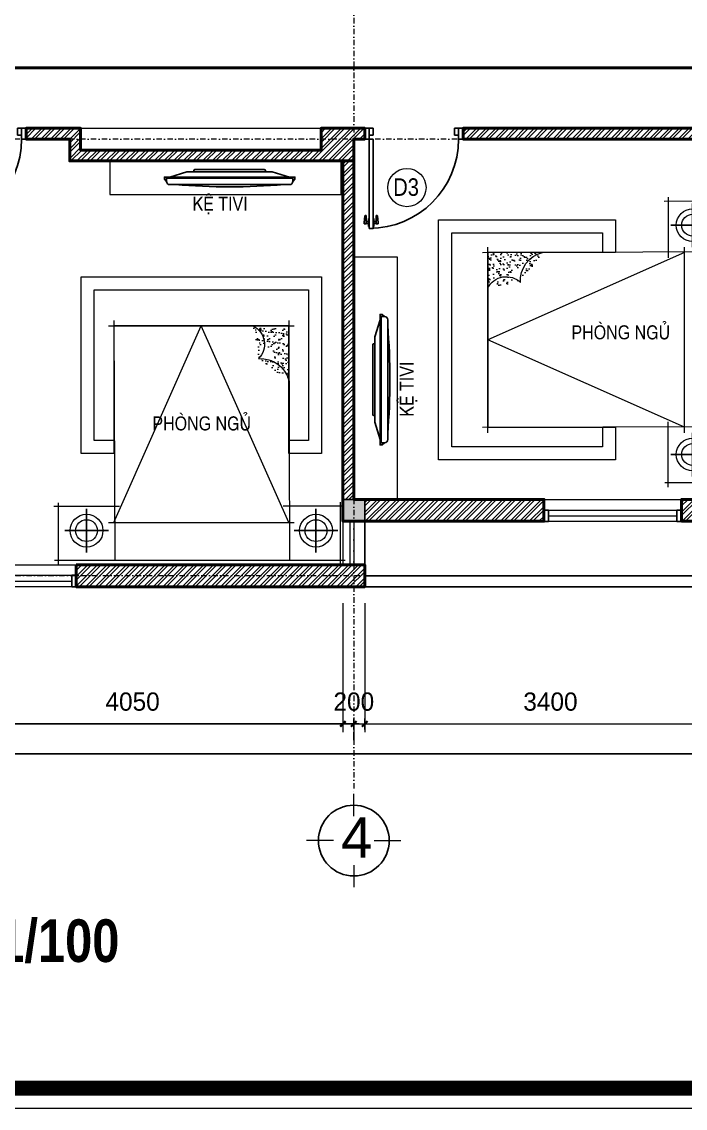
# Model space of a CAD drawing. Header units: millimetres. Extents: x 615730 to 2792744, y 139412 to 597571.
# Drawn here: x 702107 to 708181, y 284936 to 294886 of the extents above; entities that cross this region are included whole.
import ezdxf
from ezdxf.enums import TextEntityAlignment as Align

# ---------------------------------------------------------------- set-up
doc = ezdxf.new("R2010")
doc.units = ezdxf.units.MM
doc.header["$MEASUREMENT"] = 0
doc.header["$PDMODE"] = 34
for name, pattern in [('DASHDOT', [1, 0.5, -0.25, 0, -0.25]), ('DOT', [0.25, 0, -0.25]), ('HIDDEN2', [0.1875, 0.125, -0.0625])]:
    doc.linetypes.add(name, pattern=pattern)
doc.layers.get('0').update_dxf_attribs({"lineweight": 5})
for name, color, linetype, lineweight in [('0.1(9)', 9, 'Continuous', 13), ('AN_0.20', 2, 'Continuous', 20), ('CHITIET', 144, 'Continuous', 5), ('HATCH', 42, 'Continuous', 5), ('KT', 148, 'Continuous', 18), ('net cat.', 1, 'Continuous', 35), ('NETMANH', 155, 'Continuous', 13), ('NETNGOAITUONG', 1, 'Continuous', 40), ('NTHAY1', 61, 'Continuous', 25), ('thay', 7, 'Continuous', 15), ('TIM TRUC', 149, 'DASHDOT', 9), ('VATLIEU', 35, 'Continuous', 9), ('VLIEU', 250, 'Continuous', 9)]:
    doc.layers.add(name, color=color, linetype=linetype, lineweight=lineweight)
for name, color, linetype in [('AN_TEXT', 254, 'Continuous'), ('CUA', 132, 'Continuous'), ('DOORS', 1, 'Continuous'), ('H', 252, 'Continuous'), ('KICHTHUOC', 1, 'Continuous'), ('LINE-CUT', 20, 'Continuous'), ('NET MANH', 252, 'Continuous'), ('NETCAT', 4, 'Continuous'), ('netthay', 3, 'Continuous'), ('NOITHAT', 144, 'Continuous'), ('ROAN', 5, 'Continuous'), ('SWING', 7, 'Continuous'), ('TEXT', 2, 'Continuous'), ('VL', 155, 'Continuous')]:
    doc.layers.add(name, color=color, linetype=linetype)
doc.styles.add('H280', font='', dxfattribs={"height": 200})
doc.styles.add('KT OZON', font='', dxfattribs={"height": 200})
doc.styles.add('romans', font='romans.shx', dxfattribs={"height": 240})
doc.styles.get("Standard").update_dxf_attribs({"font": ''})
doc.styles.add('STYLE2', font='')
doc.styles.add('VNI-AVO', font='vni-roms.shx')
doc.styles.get('H280').set_extended_font_data('VNI-Avo')
doc.styles.get('KT OZON').set_extended_font_data('VNI-Helve')
doc.styles.get('Standard').set_extended_font_data('VNI-Avo')
doc.styles.get('STYLE2').set_extended_font_data('.VnArial NarrowH')
doc.dimstyles.new('1-50b', dxfattribs={"dimtxt": 167, "dimasz": 50, "dimexe": 75, "dimexo": 150, "dimgap": 120, "dimtad": 1, "dimdec": 0, "dimzin": 12, "dimtxsty": 'VNI-AVO', "dimblk": ']', "dimcen": 0, "dimdle": 50, "dimclrd": 252, "dimclre": 252, "dimclrt": 2, "dimadec": 0, "dimazin": 0, "dimtfac": 1, "dimtdec": 0, "dimtix": 1, "dimtmove": 2, "dimatfit": 0, "dimldrblk": 'OPEN90', "dimfxl": 1, "dimlwd": -1, "dimlwe": -1, "dimarcsym": 0})
pattern_1 = [(45, (27371.52, 0), (-44.194174, 44.194174), []), (45, (27371.52, 31.25), (-44.194174, 44.194174), [])]

# ---------------------------------------------------------------- blocks, each defined once
blk = doc.blocks.new('08PDRR02')
at = {"color": 0, "linetype": 'ByBlock'}
for p, q in [((1, 0), (0, 0)), ((0, 0), (0, -1)), ((1, -1), (1, 0)), ((0, -1), (1, -1))]:
    blk.add_line(p, q, dxfattribs=at)
blk = doc.blocks.new('08PDNB02')
at = {"color": 0, "linetype": 'ByBlock'}
for p, q in [((0, -1.62), (0, 1.62)), ((0, 1.62), (0.25, 1.62)), ((0.25, -1.62), (0.25, 1.62)), ((0.25, 0.38), (1.25, 0.38)), ((1.25, -0.55), (1.25, 2.75)), ((1.25, 2.75), (1.54, 2.75)), ((1.54, 2.75), (1.69, 2.59)), ((1.69, 2.59), (1.95, -0.13)), ((0.25, -1.62), (0, -1.62)), ((1.25, -0.38), (0.25, -0.38)), ((1.95, -0.55), (1.25, -0.55)), ((1.95, -0.13), (1.95, -0.55))]:
    blk.add_line(p, q, dxfattribs=at)
blk = doc.blocks.new('*U45')
at = {"layer": 'DOORS', "color": 0, "linetype": 'Continuous', "ltscale": 200}
for p, q in [((0, 15), (0, 55)), ((900, 15), (900, 55)), ((0, -25), (0, -55)), ((900, -25), (900, -55))]:
    blk.add_line(p, q, dxfattribs=at)
at = {"layer": 'SWING', "color": 1, "linetype": 'Continuous', "ltscale": 200}
blk.add_arc((0, 55), 900, 0, 90, dxfattribs=at)
at = {"layer": 'DOORS', "color": 8, "linetype": 'Continuous', "ltscale": 200, "xscale": 25.4, "yscale": 25.4, "zscale": 25.4, "rotation": 180}
blk.add_blockref('08PDNB02', (0, 895), dxfattribs=at)
at = {"layer": 'DOORS', "color": 0, "linetype": 'Continuous', "ltscale": 200, "xscale": 900, "yscale": 39.99999999999999, "rotation": 90}
blk.add_blockref('08PDRR02', (0, 55), dxfattribs=at)
at = {"layer": 'DOORS', "color": 8, "linetype": 'Continuous', "ltscale": 200, "xscale": 25.4, "yscale": -25.4, "zscale": 25.4}
blk.add_blockref('08PDNB02', (40, 895), dxfattribs=at)
at = {"layer": 'DOORS', "color": 0, "linetype": 'Continuous', "ltscale": 200, "xscale": 45, "yscale": 110}
for p in [(-45, 55), (900, 55)]:
    blk.add_blockref('08PDRR02', p, dxfattribs=at)
at = {"layer": 'DOORS', "color": 1, "linetype": 'Continuous', "ltscale": 200, "xscale": 39.99999999999999, "yscale": 69.99999999999999}
for p in [(0, 15), (860, 15)]:
    blk.add_blockref('08PDRR02', p, dxfattribs=at)
blk = doc.blocks.new('TRUC 1')
at = {"ltscale": 50}
blk.add_circle((0, -9525), 8572, dxfattribs=at)
at = {"layer": '0.1(9)', "ltscale": 50}
for p, q in [((0, -3572), (0, 1782)), ((-4942, -9525), (-11427, -9525)), ((4942, -9525), (11427, -9525)), ((0, -15478), (0, -20832))]:
    blk.add_line(p, q, dxfattribs=at)
at = {"layer": 'TEXT', "ltscale": 50, "style": 'H280'}
blk.add_attdef('1', text='', height=10478, dxfattribs=at).set_placement((-214, -4892), align=Align.CENTER)
blk = doc.blocks.new(']')
for p, q in [((1, 0), (-1, 0)), ((0, 1), (0, -1))]:
    blk.add_line(p, q)
at = {"color": 9, "const_width": 0.4}
blk.add_lwpolyline([(-0.51, -0.51), (0.51, 0.51)], dxfattribs=at)
blk = doc.blocks.new('*D1162')
at = {"layer": 'DEFPOINTS', "color": 0, "ltscale": 10, "transparency": 16777216}
for p in [(701096.6, 288455.8), (705146.6, 288455.8), (705146.6, 288455.8)]:
    blk.add_point(p, dxfattribs=at)
at = {"layer": 'VL', "color": 252, "ltscale": 10, "transparency": 16777216}
for p, q in [((701146.6, 288455.8), (705096.6, 288455.8)), ((701096.6, 288305.8), (701096.6, 288380.8)), ((705146.6, 288305.8), (705146.6, 288380.8))]:
    blk.add_line(p, q, dxfattribs=at)
at = {"layer": 'VL', "color": 252, "ltscale": 10, "transparency": 16777216, "xscale": 50, "yscale": 50, "zscale": 50, "rotation": 180}
blk.add_blockref(']', (701096.6, 288455.8), dxfattribs=at)
at = {"layer": 'VL', "color": 252, "ltscale": 10, "transparency": 16777216, "xscale": 50, "yscale": 50, "zscale": 50}
blk.add_blockref(']', (705146.6, 288455.8), dxfattribs=at)
at = {"layer": 'VL', "color": 2, "ltscale": 10, "transparency": 16777216, "insert": (703121.6, 288659.3), "char_height": 167, "attachment_point": 5, "style": 'VNI-AVO'}
blk.add_mtext('4050', dxfattribs=at)
blk = doc.blocks.new('_Open90')
at = {"color": 0, "linetype": 'ByBlock', "lineweight": -2}
for p, q in [((0, 0), (-1, 0)), ((-0.5, 0.5), (0, 0)), ((0, 0), (-0.5, -0.5))]:
    blk.add_line(p, q, dxfattribs=at)
blk = doc.blocks.new('*D1165')
at = {"layer": 'DEFPOINTS', "color": 0, "ltscale": 10, "transparency": 16777216}
for p in [(691347.1, 289466.5), (711947.4, 289466.5), (711947.4, 288182.1)]:
    blk.add_point(p, dxfattribs=at)
at = {"layer": 'VL', "color": 252, "ltscale": 10, "transparency": 16777216}
for p, q in [((691347.1, 289316.5), (691347.1, 288107.1)), ((711947.4, 289316.5), (711947.4, 288107.1)), ((691397.1, 288182.1), (711897.4, 288182.1))]:
    blk.add_line(p, q, dxfattribs=at)
at = {"layer": 'VL', "color": 252, "ltscale": 10, "transparency": 16777216, "xscale": 50, "yscale": 50, "zscale": 50, "rotation": 180}
blk.add_blockref(']', (691347.1, 288182.1), dxfattribs=at)
at = {"layer": 'VL', "color": 252, "ltscale": 10, "transparency": 16777216, "xscale": 50, "yscale": 50, "zscale": 50}
blk.add_blockref(']', (711947.4, 288182.1), dxfattribs=at)
at = {"layer": 'VL', "color": 2, "ltscale": 10, "transparency": 16777216, "insert": (701647.3, 288385.6), "char_height": 167, "attachment_point": 5, "style": 'VNI-AVO'}
blk.add_mtext('20600', dxfattribs=at)
blk = doc.blocks.new('*D1155')
at = {"layer": 'DEFPOINTS', "color": 0, "ltscale": 10, "transparency": 16777216}
for p in [(705046.6, 289711.6), (705246.6, 289711.6), (705246.6, 288455.8)]:
    blk.add_point(p, dxfattribs=at)
at = {"layer": 'KT', "color": 252, "ltscale": 10, "transparency": 16777216}
for p, q in [((705046.6, 289561.6), (705046.6, 288380.8)), ((705246.6, 289561.6), (705246.6, 288380.8)), ((704996.6, 288455.8), (704946.6, 288455.8)), ((705046.6, 288455.8), (705246.6, 288455.8)), ((705296.6, 288455.8), (705346.6, 288455.8))]:
    blk.add_line(p, q, dxfattribs=at)
at = {"layer": 'KT', "color": 252, "ltscale": 10, "transparency": 16777216, "xscale": 50, "yscale": 50, "zscale": 50}
blk.add_blockref(']', (705046.6, 288455.8), dxfattribs=at)
at = {"layer": 'KT', "color": 252, "ltscale": 10, "transparency": 16777216, "xscale": 50, "yscale": 50, "zscale": 50, "rotation": 180}
blk.add_blockref(']', (705246.6, 288455.8), dxfattribs=at)
at = {"layer": 'KT', "color": 2, "ltscale": 10, "transparency": 16777216, "insert": (705146.6, 288659.3), "char_height": 167, "attachment_point": 5, "style": 'VNI-AVO'}
blk.add_mtext('200', dxfattribs=at)
blk = doc.blocks.new('*D1156')
at = {"layer": 'DEFPOINTS', "color": 0, "ltscale": 10, "transparency": 16777216}
for p in [(705246.6, 289711.6), (708646.4, 289711.6), (708646.4, 288455.8)]:
    blk.add_point(p, dxfattribs=at)
at = {"layer": 'KT', "color": 252, "ltscale": 10, "transparency": 16777216}
for p, q in [((705246.6, 289561.6), (705246.6, 288380.8)), ((708646.4, 289561.6), (708646.4, 288380.8)), ((705296.6, 288455.8), (708596.4, 288455.8))]:
    blk.add_line(p, q, dxfattribs=at)
at = {"layer": 'KT', "color": 252, "ltscale": 10, "transparency": 16777216, "xscale": 50, "yscale": 50, "zscale": 50, "rotation": 180}
blk.add_blockref(']', (705246.6, 288455.8), dxfattribs=at)
at = {"layer": 'KT', "color": 252, "ltscale": 10, "transparency": 16777216, "xscale": 50, "yscale": 50, "zscale": 50}
blk.add_blockref(']', (708646.4, 288455.8), dxfattribs=at)
at = {"layer": 'KT', "color": 2, "ltscale": 10, "transparency": 16777216, "insert": (706946.5, 288659.3), "char_height": 167, "attachment_point": 5, "style": 'VNI-AVO'}
blk.add_mtext('3400', dxfattribs=at)
blk = doc.blocks.new('A$C438469C1')
at = {"layer": 'CHITIET', "linetype": 'Continuous', "ltscale": 50}
h = blk.add_hatch(dxfattribs=at)
h.set_pattern_fill('AR-SAND', color=256, scale=35, style=0)
h.set_pattern_definition([(322.5, (-143125.03, 97780.143), (-2.204768, -67.438832), [0, -53.2, 0, -59.5, 0, -56.875]), (352.5, (-143125.03, 97780.14), (61.942185, -98.77511), [0, -28.7, 0, -47.95, 0, -18.375]), (32.5, (-143168.08, 97780.143), (108.994965, -0.198067), [0, -17.5, 0, -63, 0, -82.25]), (42.5, (-143168.08, 97780.14), (105.21443, -30.718645), [0, -8.75, 0, -41.3, 0, -47.25])])
edge = h.paths.add_edge_path()
edge.add_arc((1894.9, 1621), 262.5, 13.60809, 94.33716, ccw=False)
edge.add_line((2150, 1682.8), (2150, 2182.8))
edge.add_line((2150, 2182.8), (1825, 2182.8))
edge.add_arc((1739.5, 2014.4), 188.9, -44.16393, 63.08858, ccw=False)
at = {"layer": 'CHITIET', "ltscale": 50}
for points in [[(550, 1682.8), (550, 1012.8), (250, 1012.8), (250, 2632.8), (2450, 2632.8), (2450, 1012.8), (2150, 1012.8), (2150, 2182.8), (1825, 2182.8), (550, 2182.8)], [(550, 1682.8), (550, 1132.8), (370, 1132.8), (370, 2512.8), (2330, 2512.8), (2330, 1132.8), (2150, 1132.8), (2150, 2182.8), (550, 2182.8)]]:
    blk.add_lwpolyline(points, close=True, dxfattribs=at)
for centre in [(300, 307.8), (2400, 307.8)]:
    blk.add_circle(centre, 100, dxfattribs=at)
at = {"layer": 'NETMANH', "ltscale": 50}
for p, q in [((42, 0), (42, 561)), ((2668, 34.6), (7.7, 34.6))]:
    blk.add_line(p, q, dxfattribs=at)
at = {"layer": 'ROAN', "ltscale": 50}
for points in [[(300, 107.8), (300, 507.8)], [(2400, 107.8), (2400, 507.8)], [(100, 307.8), (500, 307.8)], [(2600, 307.8), (2200, 307.8)]]:
    blk.add_lwpolyline(points, dxfattribs=at)
at = {"layer": 'VATLIEU'}
for points in [[(550, 2232.8), (558, 32.8)], [(2150, 2232.8), (2158, 32.8)], [(500, 2182.8), (2200, 2182.8)], [(550, 382.8), (1350, 2182.8)], [(2150, 382.8), (1350, 2182.8)], [(0, 532.8), (600, 532.8)], [(2656.2, 532.8), (2100, 532.8)], [(2620.5, 569.9), (2622.3, 6)], [(500, 382.8), (2200, 382.8)]]:
    blk.add_lwpolyline(points, dxfattribs=at)
blk.add_lwpolyline([(1875, 1882.8, -0.367577), (2150, 1682.8), (2150, 2182.8), (1825, 2182.8, -0.505424)], format="xyb", close=True, dxfattribs=at)
for centre in [(300, 307.8), (2400, 307.8)]:
    blk.add_circle(centre, 150, dxfattribs=at)
blk = doc.blocks.new('A$C62474ED8')
at = {"layer": 'NETCAT', "rotation": 180}
blk.add_blockref('A$C438469C1', (2668, 2632.8), dxfattribs=at)
blk = doc.blocks.new('A$C11FC7E3C')
at = {"layer": 'NETCAT'}
blk.add_blockref('A$C62474ED8', (0, 0), dxfattribs=at)
blk = doc.blocks.new('A$C35AB7266')
at = {"layer": 'KICHTHUOC'}
blk.add_blockref('A$C11FC7E3C', (0, 0), dxfattribs=at)
blk = doc.blocks.new('A$C0C8A56CD')
at = {"layer": 'LINE-CUT', "xscale": -1}
blk.add_blockref('A$C35AB7266', (2668, 0), dxfattribs=at)
blk = doc.blocks.new('A$C0EBC0528')
for p, q in [((20, 107.4), (20, 68.4)), ((1144.5, 137.4), (50, 137.4)), ((1174.5, 68.4), (1174.5, 107.4)), ((20, 78.4), (1174.5, 78.4)), ((206.5, 20), (50, 68.4)), ((206.5, 20), (988, 20)), ((270, 10), (270, 20)), ((924.5, 10), (924.5, 20)), ((988, 20), (1144.5, 68.4)), ((280, 0), (914.5, 0))]:
    blk.add_line(p, q)
blk.add_lwpolyline([(20, 107.4), (0, 87.4), (0, 68.4), (1194.5, 68.4), (1194.5, 87.4), (1174.5, 107.4)])
for centre, radius, start, end in [((50, 107.4), 30, 90, 180), ((597.3, -6008.1), 6165.6, 85.37415, 94.62585), ((1144.5, 107.4), 30, 0, 90), ((280, 10), 10, 180, 270), ((914.5, 10), 10, 270, 0)]:
    blk.add_arc(centre, radius, start, end)

msp = doc.modelspace()

# ---------------------------------------------------------------- hatches: boundary and pattern name
at = {"layer": 'VLIEU', "ltscale": 10}
h = msp.add_hatch(dxfattribs=at)
h.set_pattern_fill('STEEL', color=256, scale=500, style=0)
h.set_pattern_definition(pattern_1)
h.paths.add_polyline_path([(702646.1, 293711.5), (702646.1, 293911.6), (702146.6, 293911.6), (702146.6, 293811.6), (702546.1, 293811.6), (702546.1, 293611.5), (705146.6, 293611.5), (705146.6, 293811.6), (705246.6, 293811.6), (705246.6, 293911.6), (704846.6, 293911.6), (704846.6, 293711.5)])
h = msp.add_hatch(dxfattribs=at)
h.set_pattern_fill('STEEL', color=256, scale=500, style=0)
h.set_pattern_definition(pattern_1)
h.paths.add_polyline_path([(708546.4, 293811.6), (708546.4, 293911.6), (706146.6, 293911.6), (706146.6, 293811.6)])
h.paths.add_polyline_path([(708746.4, 293611.6), (709946, 293611.6), (709946, 293911.6), (709846, 293911.6), (709846, 293711.6), (708746.4, 293711.6), (708746.4, 293711.6), (708546.4, 293711.6), (708546.4, 290511.6), (708146.4, 290511.6), (708146.4, 290311.6), (709871.4, 290311.6), (709871.4, 290511.6), (708946.4, 290511.6), (708746.4, 290511.6), (708746.4, 292511.6), (709049.1, 292511.6, -0.84099), (709098.4, 292511.6), (709199.1, 292511.6, -0.84099), (709248.4, 292511.6), (709349.1, 292511.6, -0.84099), (709398.4, 292511.6), (709866.4, 292511.6), (709866.4, 292611.6), (708746.4, 292611.6), (708746.4, 292786.8), (708746.4, 292786.8), (708746.4, 293362.8), (708746.4, 293362.8)])
h = msp.add_hatch(dxfattribs=at)
h.set_pattern_fill('STEEL', color=256, scale=500, style=0)
h.set_pattern_definition([(45, (27271.52, 0), (-44.194174, 44.194174), []), (45, (27271.52, 31.25), (-44.194174, 44.194174), [])])
h.paths.add_polyline_path([(705046.6, 290511.6), (705146.6, 290511.6), (705146.6, 292061.6), (705146.6, 292061.6), (705146.6, 293611.5), (705046.6, 293611.5), (705046.6, 292169.9), (705046.6, 292169.9)])
h = msp.add_hatch(dxfattribs=at)
h.set_pattern_fill('STEEL', color=256, scale=500, style=0)
h.set_pattern_definition([(45, (27371.52, 1044.83), (-44.194174, 44.194174), []), (45, (27371.52, 1076.08), (-44.194174, 44.194174), [])])
h.paths.add_polyline_path([(706886.4, 290511.6), (705246.6, 290511.6), (705246.6, 290311.6), (706886.4, 290311.6)])
h = msp.add_hatch(dxfattribs=at)
h.set_pattern_fill('STEEL', color=256, scale=500, style=0)
h.set_pattern_definition(pattern_1)
h.paths.add_polyline_path([(709871.4, 290311.6), (709871.4, 290511.6), (709285.6, 290511.6), (709285.6, 290508.8), (709265.4, 290508.8), (709265.4, 290511.6), (709135.6, 290511.6), (709135.6, 290508.8), (709115.4, 290508.8), (709115.4, 290511.6), (708946.4, 290511.6), (708746.4, 290511.6), (708746.4, 290311.6)])
h.paths.add_polyline_path([(708546.4, 290511.6), (708146.4, 290511.6), (708146.4, 290414.6), (708146.4, 290414.6), (708146.4, 290311.6), (708546.4, 290311.6)])
h = msp.add_hatch(dxfattribs=at)
h.set_pattern_fill('STEEL', color=256, scale=500, style=0)
h.set_pattern_definition(pattern_1)
h.paths.add_polyline_path([(705246.6, 289911.6), (702606.6, 289911.6), (702606.6, 289711.6), (705246.6, 289711.6), (705246.6, 289811.6), (705246.6, 289811.6)])

# ---------------------------------------------------------------- linework, layer by layer
at = {"layer": 'AN_0.20', "color": 3}
msp.add_circle((705632.7, 293367.4), 175, dxfattribs=at)
at = {"layer": 'CUA'}
for points in [[(706928.7, 290414.6), (706886.4, 290414.6), (706886.4, 290308.9), (706928.7, 290308.9), (706928.7, 290414.6)], [(708104.2, 290414.6), (708146.4, 290414.6), (708146.4, 290308.9), (708104.2, 290308.9), (708104.2, 290414.6)], [(702564.3, 289817.2), (702606.6, 289817.2), (702606.6, 289711.6), (702564.3, 289711.6), (702564.3, 289817.2)]]:
    msp.add_lwpolyline(points, dxfattribs=at)
at = {"layer": 'H', "const_width": 138.2}
msp.add_lwpolyline([(687731.9, 285120.6), (714734.7, 285120.6), (714734.7, 304105.6), (687731.9, 304105.6)], close=True, dxfattribs=at)
at = {"layer": 'HATCH'}
msp.add_line((702646.1, 293911.6), (704846.6, 293911.6), dxfattribs=at)
at = {"layer": 'net cat.', "color": 6, "linetype": 'HIDDEN2', "ltscale": 5000}
msp.add_line((700713.3, 294464.4), (714385.1, 294464.4), dxfattribs=at)
at = {"layer": 'net cat.', "color": 6, "linetype": 'HIDDEN2', "ltscale": 5000, "const_width": 30}
msp.add_lwpolyline([(688551.2, 296211.6), (700713.3, 296211.6), (700713.3, 294464.4), (714385.1, 294464.4)], dxfattribs=at)
at = {"layer": 'NET MANH'}
msp.add_lwpolyline([(705046.6, 290311.6), (705246.6, 290311.6), (705246.6, 290511.6), (705046.6, 290511.6)], close=True, dxfattribs=at)
msp.add_solid([(705046.6, 290511.6), (705246.6, 290511.6), (705046.6, 290311.6), (705246.6, 290311.6)], dxfattribs=at)
at = {"layer": 'NETNGOAITUONG'}
msp.add_line((705046.6, 290311.6), (705046.6, 290511.6), dxfattribs=at)
msp.add_lwpolyline([(705146.6, 293611.5), (705146.6, 293811.6), (705246.6, 293811.6), (705246.6, 293911.6), (704846.6, 293911.6), (704846.6, 293711.5), (702646.1, 293711.5), (702646.1, 293911.6), (702146.6, 293911.6), (702146.6, 293811.6), (702546.1, 293811.6), (702546.1, 293611.5), (705146.6, 293611.5)], close=True, dxfattribs=at)
for points in [[(708746.4, 293911.6), (706146.6, 293911.6), (706146.6, 293811.6), (708546.4, 293811.6)], [(705046.6, 290511.6), (705046.6, 290311.6), (705046.6, 290311.6), (706886.4, 290311.6), (706886.4, 290511.6), (705146.6, 290511.6), (705146.6, 292061.6), (705146.6, 292061.6), (705146.6, 293611.5)], [(705046.6, 290511.6), (705046.6, 290511.6), (705046.6, 292169.9), (705046.6, 292169.9), (705046.6, 293611.5)], [(708546.4, 290511.6), (708146.4, 290511.6), (708146.4, 290311.6)], [(705146.6, 290311.6), (705146.6, 290311.6)], [(708146.4, 290311.6), (709871.4, 290311.6)], [(705246.6, 289911.6), (702606.6, 289911.6)], [(702606.6, 289911.6), (702606.6, 289711.6), (705246.6, 289711.6), (705246.6, 289811.6), (705246.6, 289811.6), (705246.6, 289911.6), (702606.6, 289911.6)]]:
    msp.add_lwpolyline(points, dxfattribs=at)
at = {"layer": 'thay', "linetype": 'Continuous'}
msp.add_lwpolyline([(687547.5, 284936.3), (714919.1, 284936.3), (714919.1, 304289.9), (687547.5, 304289.9)], close=True, dxfattribs=at)
at = {"layer": 'thay'}
for points in [[(705030.8, 293604.5), (702912.5, 293604.5), (702912.5, 293304.5), (705030.8, 293304.5)], [(705146.6, 292729.8), (705146.6, 290511.6), (705546.6, 290511.6), (705546.6, 292729.8)]]:
    msp.add_lwpolyline(points, close=True, dxfattribs=at)
at = {"layer": 'TIM TRUC', "ltscale": 100}
for p, q in [((705146.6, 302329), (705146.6, 287817.7)), ((713900.6, 293811.6, -0.1), (701146.6, 293811.6, -0.1)), ((699546.6, 289814.4), (705246.6, 289814.4))]:
    msp.add_line(p, q, dxfattribs=at)
at = {"layer": 'VL', "ltscale": 10}
for p, q in [((705246.6, 289911.6), (705246.6, 290311.6)), ((705246.6, 289811.6), (713137.4, 289811.6)), ((705246.6, 289711.6), (713133, 289711.6))]:
    msp.add_line(p, q, dxfattribs=at)
at = {"layer": 'VLIEU', "ltscale": 10}
for p, q in [((706886.4, 290511.6), (708146.4, 290511.6)), ((706928.7, 290361.7), (708104.2, 290361.7)), ((705046.6, 290311.6), (705046.6, 289911.6)), ((705110.8, 290311.6), (705110.8, 289911.6)), ((705146.6, 290311.6, 280), (705146.6, 289911.6)), ((701346.6, 289911.6), (702606.6, 289911.6)), ((701388.9, 289764.4), (702564.3, 289764.4))]:
    msp.add_line(p, q, dxfattribs=at)
for points in [[(706928.7, 290414.6), (708104.2, 290414.6), (708104.2, 290308.9), (706928.7, 290308.9)], [(701388.9, 289817.2), (702564.3, 289817.2), (702564.3, 289711.6), (701388.9, 289711.6)]]:
    msp.add_lwpolyline(points, close=True, dxfattribs=at)

# ---------------------------------------------------------------- block references
at = {"layer": 'NETMANH', "xscale": -1}
for p, rotation in [((705923.1, 290623.2), 270), ((702400.4, 292551.1), 180)]:
    msp.add_blockref('A$C0C8A56CD', p, dxfattribs=dict(at, rotation=rotation))
at = {"layer": 'netthay', "lineweight": -2, "ltscale": 10}
ref = msp.add_blockref('TRUC 1', (705146.6, 287027.7, -13.1), dxfattribs=dict(at, xscale=0.03778148023411632, yscale=0.03778148023411632, zscale=0.03778148023411632, rotation=180))
ref.add_attrib('1', '4', dxfattribs={"layer": 'TEXT', "color": 3, "ltscale": 50, "height": 370.2, "style": 'KT OZON'}).set_placement((705173.2, 287230.7, -13.1), align=Align.CENTER)
at = {"layer": 'NOITHAT', "linetype": 'DOT', "ltscale": 0.5, "xscale": -1}
for p, rotation in [((703412.5, 293531.8), 180), ((705319.3, 291011.6), 270)]:
    msp.add_blockref('A$C0EBC0528', p, dxfattribs=dict(at, rotation=rotation))
at = {"layer": 'NTHAY1', "xscale": -0.9090857494156808, "yscale": 0.9090857494156808, "zscale": 0.9090857494239059, "rotation": 180}
for p in [(701287.5, 293861.6), (705287.5, 293861.6)]:
    msp.add_blockref('*U45', p, dxfattribs=at)

# ---------------------------------------------------------------- texts
at = {"insert": (698763.1, 286178.3), "char_height": 390, "width": 26392.6, "attachment_point": 7}
msp.add_mtext('{\\fVNI-Helve-Condense|b1|i0|c0|p2;MAËT BAÈNG  TL1/100}', dxfattribs=at)
at = {"layer": 'AN_TEXT', "ltscale": 2, "insert": (705624.9, 293452.7), "char_height": 160.8, "width": 121.15, "attachment_point": 2, "style": 'romans'}
msp.add_mtext('{\\fVNI-Helve-Condense|b0|i0|c0|p2;D3}', dxfattribs=at)
at = {"layer": 'TEXT', "color": 140, "style": 'STYLE2'}
msp.add_text('KÖ TIVI', height=128, dxfattribs=at).set_placement((703670.6, 293155.8))
for p in [(707590.5, 292042.1), (703754.7, 291207.9)]:
    msp.add_text('phßng ngñ', height=128, dxfattribs=at).set_placement(p, align=Align.MIDDLE_CENTER)
msp.add_text('KÖ TIVI', height=128, rotation=90, dxfattribs=at).set_placement((705695.3, 291269.6))

# ---------------------------------------------------------------- dimensions: what is measured, and where the dimension line sits
at = {"layer": 'KT', "ltscale": 10}
for base, p1, p2, picture, middle in [((705246.6, 288455.8), (705046.6, 289711.6), (705246.6, 289711.6), '*D1155', (705146.6, 288659.3)), ((708646.4, 288455.8), (705246.6, 289711.6), (708646.4, 289711.6), '*D1156', (706946.5, 288659.3))]:
    dim = msp.add_linear_dim(base=base, p1=p1, p2=p2, dimstyle='1-50b', dxfattribs=at)
    dim.commit()
    dim.dimension.update_dxf_attribs({"geometry": picture, "text_midpoint": middle})
at = {"layer": 'VL', "ltscale": 10}
for base, p1, p2, picture, middle in [((711947.4, 288182.1), (691347.1, 289466.5), (711947.4, 289466.5), '*D1165', (701647.3, 288385.6)), ((705146.6, 288455.8), (701096.6, 288455.8), (705146.6, 288455.8), '*D1162', (703121.6, 288659.3))]:
    dim = msp.add_linear_dim(base=base, p1=p1, p2=p2, dimstyle='1-50b', override={"dimfxl": 150, "dimarcsym": 1}, dxfattribs=at)
    dim.commit()
    dim.dimension.update_dxf_attribs({"geometry": picture, "text_midpoint": middle})

doc.saveas('drawing.dxf')
